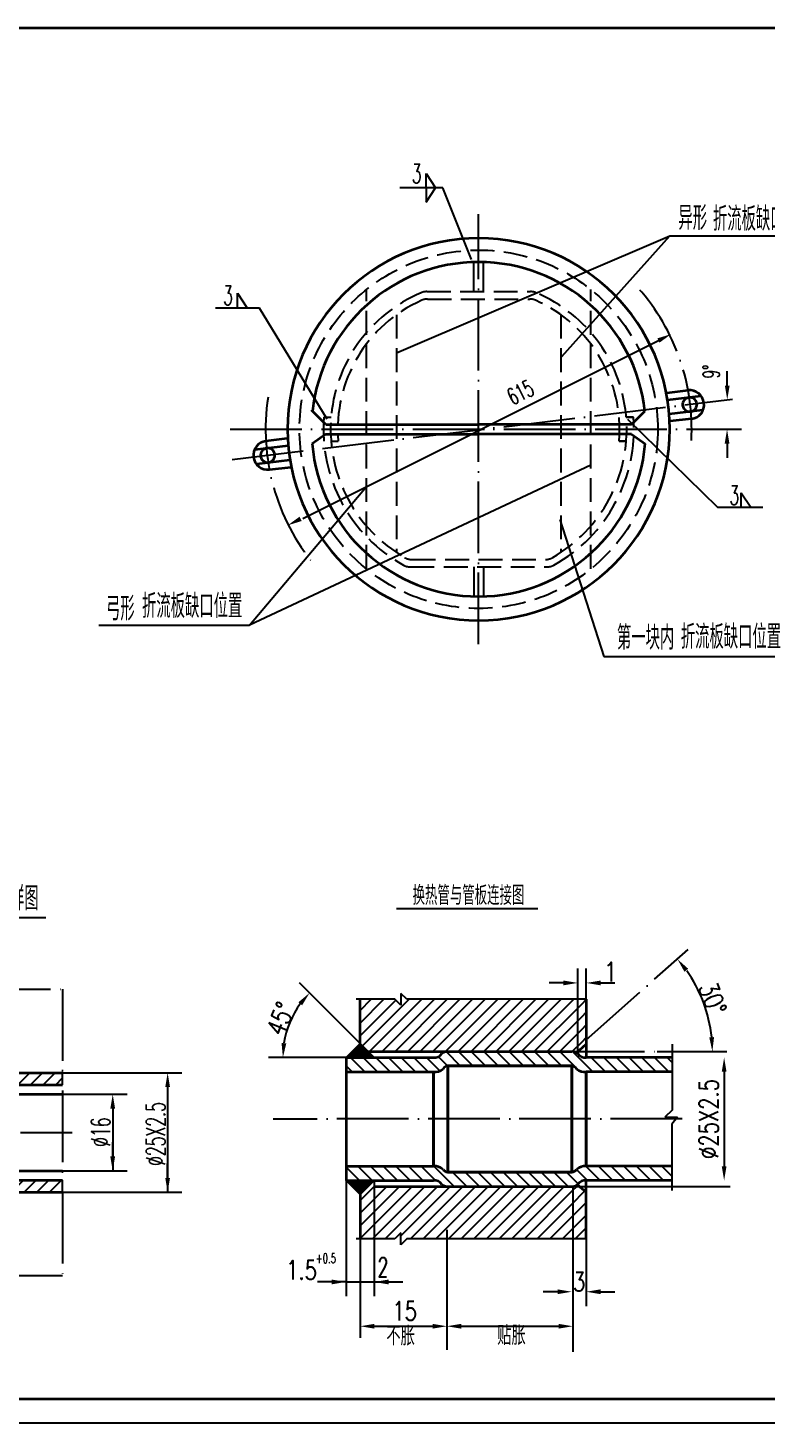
# Model space of a CAD drawing. Extents: x 0 to 841, y 6 to 600.
# Drawn here: x 308.1 to 462.7, y 6 to 298 of the extents above; entities that cross this region are included whole.
import ezdxf

# ---------------------------------------------------------------- set-up
doc = ezdxf.new("R2010")
doc.units = 0
doc.header["$MEASUREMENT"] = 0
for name, pattern in [('SDHS', [21, 15, -2, 0, -2, 0, -2]), ('XS', [7, 5, -2]), ('ZHXS', [19, 15, -2, 0, -2])]:
    doc.linetypes.add(name, pattern=pattern)
doc.layers.get('0').update_dxf_attribs({"linetype": 'CONTINUOUS'})
for name, color, linetype in [('1', 7, 'ZHXS'), ('2', 7, 'SDHS'), ('3', 7, 'XS'), ('FRAME', 1, 'CONTINUOUS')]:
    doc.layers.add(name, color=color, linetype=linetype)
doc.styles.add('HZ', font='txt', dxfattribs={"width": 0.6, "bigfont": 'hztxt'})
doc.styles.add('HZ1', font='TXT1', dxfattribs={"width": 0.65, "bigfont": 'HZTXT'})
doc.styles.add('ROMANC', font='txt', dxfattribs={"width": 0.75, "bigfont": 'hztxt'})

# ---------------------------------------------------------------- blocks, each defined once
blk = doc.blocks.new('*X0')
at = {"color": 0}
for p, q in [((345, 58.62), (346.38, 60)), ((346.53, 57.5), (349.03, 60)), ((349.18, 57.5), (351.68, 60)), ((351.83, 57.5), (354.33, 60)), ((354.48, 57.5), (356.98, 60)), ((357.14, 57.5), (359.64, 60)), ((359.79, 57.5), (362.29, 60)), ((362.44, 57.5), (362.5, 57.56))]:
    blk.add_line(p, q, dxfattribs=at)
blk = doc.blocks.new('*X1')
at = {"color": 0}
for p, q in [((345, 79.83), (347.67, 82.5)), ((345, 82.49), (345.01, 82.5)), ((347.82, 80), (350.32, 82.5)), ((350.47, 80), (352.97, 82.5)), ((353.12, 80), (355.62, 82.5)), ((355.77, 80), (358.27, 82.5)), ((358.42, 80), (360.92, 82.5)), ((361.07, 80), (362.5, 81.43))]:
    blk.add_line(p, q, dxfattribs=at)

msp = doc.modelspace()

# ---------------------------------------------------------------- hatches: boundary and pattern name
h = msp.add_hatch()
h.set_pattern_fill('ANSI37', color=256, scale=1.4, style=0)
h.set_pattern_definition([(45, (202.77253, -307.3653), (-0.12374369, 0.12374369), []), (135, (202.77253, -307.3653), (-0.12374369, -0.12374369), [])])
h.paths.add_polyline_path([(377.68, 85.46), (374.82, 82.6), (380.55, 82.6)])
h = msp.add_hatch()
h.set_pattern_fill('ANSI31', color=256, scale=15, angle=90, style=0)
h.set_pattern_definition([(135, (127.8104, -483.662), (-1.325825, -1.325825), [])])
h.paths.add_polyline_path([(396.03, 83.76), (395.84, 83.76, 0.127852), (394.79, 83.36, -0.34091), (393.03, 82.52), (374.78, 82.52), (374.78, 79.52), (393.03, 79.52, 0.226165), (395.05, 80.16, -0.230026), (396.03, 80.76), (422.03, 80.76, -0.230026), (423, 80.16, 0.226165), (425.03, 79.52), (443.03, 79.52), (443.03, 82.52), (425.03, 82.52, -0.34091), (423.26, 83.36, 0.127852), (422.22, 83.76)])
h.paths.add_polyline_path([(422.03, 55.52), (422.22, 55.52, 0.127852), (423.26, 55.91, -0.34091), (425.03, 56.76), (442.92, 56.76), (442.92, 59.76), (425.03, 59.76, 0.226165), (423, 59.11, -0.230026), (422.03, 58.52), (396.03, 58.52, -0.230026), (395.05, 59.11, 0.226165), (393.03, 59.76), (374.78, 59.76), (374.78, 56.76), (393.03, 56.76, -0.34091), (394.79, 55.91, 0.127852), (395.84, 55.52)])
h = msp.add_hatch()
h.set_pattern_fill('ANSI37', color=256, scale=1.4, style=0)
h.set_pattern_definition([(315, (202.77253, 446.63964), (-0.12374369, -0.12374369), []), (225, (202.77253, 446.63964), (-0.12374369, 0.12374369), [])])
h.paths.add_polyline_path([(377.68, 53.81), (374.82, 56.68), (380.55, 56.68)])

# ---------------------------------------------------------------- linework, layer by layer
for p, q in [((391.5, 267.5), (393.5, 264.5)), ((391.5, 264.5), (391.5, 267.5)), ((395, 264.5), (386, 264.5)), ((391.5, 264.5), (391.5, 261.5)), ((391.5, 261.5), (393.5, 264.5)), ((401, 249.5), (395, 264.5)), ((385.31, 230), (442.5, 254.5)), ((419.9, 229.24), (442.5, 254.5)), ((442.5, 254.5), (468.5, 254.5)), ((352, 242.5), (354, 239.5)), ((352, 239.5), (352, 242.5)), ((356.62, 239.32), (347.44, 239.32)), ((370.77, 216.09), (356.62, 239.32)), ((365.71, 195.34), (440.12, 232.57)), ((454.54, 223.15), (454.54, 226.15)), ((433.64, 216.11), (452.49, 197.68)), ((454.5, 214), (457.5, 214)), ((454.5, 211), (454.5, 208)), ((426, 206.5), (354.5, 173)), ((354.5, 173), (379, 202)), ((457.49, 200.68), (459.49, 197.68)), ((457.49, 197.68), (457.49, 200.68)), ((452.49, 197.68), (461.99, 197.68)), ((419.5, 195.09), (428.69, 166.42)), ((322.98, 173), (348.98, 173)), ((348.98, 173), (354.5, 173)), ((428.69, 166.42), (467.28, 166.42)), ((274.89, 111.81), (311.89, 111.81)), ((423.26, 83.36), (423.26, 101.12)), ((425.03, 82.52), (425.03, 101.12)), ((377.68, 85.46), (364.99, 98.16)), ((420.26, 98.12), (417.26, 98.12)), ((428.03, 98.12), (431.03, 98.12)), ((384.96, 94.69), (376.89, 94.69)), ((377.68, 89.71), (382.66, 94.69)), ((377.68, 92.36), (380.01, 94.69)), ((377.68, 87.06), (385.14, 94.52)), ((378.21, 84.93), (387.97, 94.69)), ((379.68, 83.76), (390.62, 94.69)), ((382.33, 83.76), (393.27, 94.69)), ((386.2, 93.45), (384.96, 94.69)), ((384.99, 83.76), (395.92, 94.69)), ((386.2, 95.93), (386.2, 93.45)), ((387.45, 94.69), (386.2, 95.93)), ((386.2, 95.58), (386.38, 95.76)), ((425.03, 94.69), (387.45, 94.69)), ((387.64, 83.76), (398.57, 94.69)), ((390.29, 83.76), (401.22, 94.69)), ((392.94, 83.76), (403.88, 94.69)), ((395.59, 83.76), (406.53, 94.69)), ((398.24, 83.76), (409.18, 94.69)), ((400.9, 83.76), (411.83, 94.69)), ((403.55, 83.76), (414.48, 94.69)), ((406.2, 83.76), (417.13, 94.69)), ((408.85, 83.76), (419.79, 94.69)), ((411.5, 83.76), (422.44, 94.69)), ((414.15, 83.76), (424.18, 93.78)), ((424.18, 93.78), (425.03, 94.63)), ((416.81, 83.76), (424.18, 91.13)), ((424.18, 91.13), (425.03, 91.98)), ((419.46, 83.76), (424.18, 88.48)), ((424.18, 88.48), (425.03, 89.33)), ((377.68, 85.46), (374.74, 82.52)), ((377.68, 85.46), (380.63, 82.52)), ((422.11, 83.76), (424.18, 85.82)), ((424.18, 85.82), (425.03, 86.67)), ((443.03, 85.3), (443.03, 71.46)), ((374.78, 82.52), (358.51, 82.52)), ((315.39, 76.81), (315.39, 79.31)), ((315.39, 79.31), (340.39, 79.31)), ((453.89, 79.52), (453.89, 59.76)), ((337.39, 76.31), (337.39, 54.31)), ((315.39, 74.81), (328.89, 74.81)), ((325.89, 71.81), (325.89, 58.81)), ((443.03, 71.46), (441.47, 70.01)), ((441.47, 70.01), (444.16, 70.01)), ((444.16, 70.01), (442.92, 68.56)), ((442.92, 68.56), (442.92, 54.71)), ((325.89, 61.81), (325.89, 64.81)), ((315.39, 58.81), (328.89, 58.81)), ((337.39, 57.31), (337.39, 60.31)), ((315.39, 54.31), (315.39, 56.81)), ((374.74, 56.76), (374.74, 32.54)), ((377.68, 53.81), (374.74, 56.76)), ((377.68, 53.81), (380.63, 56.76)), ((377.68, 52.59), (380.63, 55.53)), ((380.63, 56.76), (380.63, 32.54)), ((380.63, 44.93), (391.22, 55.52)), ((380.63, 47.58), (388.57, 55.52)), ((380.63, 52.88), (383.26, 55.52)), ((380.63, 50.23), (385.91, 55.52)), ((382.94, 44.58), (393.87, 55.52)), ((386.2, 45.2), (396.52, 55.52)), ((388.24, 44.58), (399.17, 55.52)), ((390.89, 44.58), (401.82, 55.52)), ((393.54, 44.58), (404.48, 55.52)), ((396.19, 44.58), (407.13, 55.52)), ((398.84, 44.58), (409.78, 55.52)), ((401.5, 44.58), (412.43, 55.52)), ((404.15, 44.58), (415.08, 55.52)), ((406.8, 44.58), (417.73, 55.52)), ((409.45, 44.58), (420.39, 55.52)), ((422.03, 54.51), (423.28, 55.76)), ((422.22, 55.52), (455.17, 55.52)), ((425.03, 56.76), (425.03, 30.49)), ((315.39, 54.31), (340.39, 54.31)), ((377.68, 53.73), (377.68, 32.54)), ((377.68, 53.73), (377.68, 32.54)), ((377.68, 49.94), (380.63, 52.88)), ((412.1, 44.58), (422.03, 54.51)), ((422.03, 51.85), (424.75, 54.58)), ((422.22, 55.3), (422.22, 20.94)), ((377.68, 47.29), (380.63, 50.23)), ((414.75, 44.58), (422.03, 51.85)), ((422.03, 49.2), (425.03, 52.2)), ((377.68, 44.64), (380.63, 47.58)), ((417.41, 44.58), (422.03, 49.2)), ((422.03, 46.55), (425.03, 49.55)), ((422.71, 44.58), (425.03, 46.9)), ((384.96, 44.58), (376.89, 44.58)), ((377.68, 44.64), (377.68, 23.87)), ((380.28, 44.58), (380.63, 44.93)), ((386.2, 45.82), (384.96, 44.58)), ((386.2, 43.34), (386.2, 45.82)), ((387.45, 44.58), (386.2, 43.34)), ((425.03, 44.58), (387.45, 44.58)), ((395.84, 46.43), (395.84, 23.04)), ((395.84, 46.43), (395.84, 21.36)), ((420.06, 44.58), (422.03, 46.55)), ((371.74, 35.54), (368.74, 35.54)), ((374.68, 35.54), (371.68, 35.54)), ((374.74, 35.54), (377.68, 35.54)), ((377.68, 35.54), (380.63, 35.54)), ((380.68, 35.54), (383.68, 35.54)), ((383.63, 35.54), (386.63, 35.54)), ((419.03, 33.49), (416.03, 33.49)), ((428.03, 33.49), (431.03, 33.49)), ((380.68, 26.27), (392.84, 26.27)), ((398.84, 26.27), (419.22, 26.27)), ((841, 6), (0, 6))]:
    msp.add_line(p, q)
at = {"const_width": 0.15}
msp.add_lwpolyline([(377.59, 35.57, 1), (377.74, 35.57, 1)], format="xyb", close=True, dxfattribs=at)
msp.add_arc((380.63, 82.52), 19.12, 143.9995, 171.0005)
for points in [[(440.35, 232.12), (439.9, 233.02), (442.81, 233.91)], [(455.04, 223.15), (454.04, 223.15), (454.54, 220.15)], [(455, 211), (454, 211), (454.5, 214)], [(365.44, 194.79), (364.99, 195.69), (362.53, 193.9)], [(420.26, 98.62), (420.26, 97.62), (423.26, 98.12)], [(428.03, 98.62), (428.03, 97.62), (425.03, 98.12)], [(364.78, 94.08), (365.54, 93.43), (367.11, 96.04)], [(362.24, 85.47), (361.24, 85.55), (361.51, 82.52)], [(337.89, 76.31), (336.89, 76.31), (337.39, 79.31)], [(326.39, 71.81), (325.39, 71.81), (325.89, 74.81)], [(326.39, 61.81), (325.39, 61.81), (325.89, 58.81)], [(337.89, 57.31), (336.89, 57.31), (337.39, 54.31)], [(371.74, 36.04), (371.74, 35.04), (374.74, 35.54)], [(383.63, 36.04), (383.63, 35.04), (380.63, 35.54)], [(419.03, 33.99), (419.03, 32.99), (422.03, 33.49)], [(428.03, 33.99), (428.03, 32.99), (425.03, 33.49)], [(380.68, 26.77), (380.68, 25.77), (377.68, 26.27)], [(392.84, 26.77), (392.84, 25.77), (395.84, 26.27)], [(398.84, 26.77), (398.84, 25.77), (395.84, 26.27)], [(419.22, 26.77), (419.22, 25.77), (422.22, 26.27)]]:
    msp.add_solid(points)
at = {"color": 7}
for points in [[(453.39, 79.52), (454.39, 79.52), (453.89, 82.52)], [(453.39, 59.76), (454.39, 59.76), (453.89, 56.76)]]:
    msp.add_solid(points, dxfattribs=at)
at = {"layer": '1'}
for p, q in [((402.5, 169), (402.5, 259)), ((401.5, 242.81), (401.5, 248.99)), ((403.5, 242.81), (403.5, 248.99)), ((350.88, 207.68), (455.62, 220.28)), ((370.1, 216.5), (371.6, 216.5)), ((433.4, 216.5), (434.9, 216.5)), ((434.9, 216.5), (433.4, 216.5)), ((350.5, 214), (456, 214)), ((371.6, 211.5), (373.11, 211.5)), ((431.89, 211.5), (433.4, 211.5)), ((433.4, 211.5), (431.89, 211.5)), ((401.5, 185.19), (401.5, 179.01)), ((403.5, 185.19), (403.5, 179.01)), ((425.03, 86.24), (446.34, 105.11)), ((422.22, 83.76), (439.89, 83.76)), ((439.89, 83.76), (454.43, 83.76)), ((445.11, 69.68), (359.5, 69.64)), ((268.39, 66.81), (317.39, 66.81))]:
    msp.add_line(p, q, dxfattribs=at)
for centre, radius, start, end in [((402.5, 214), 44.6, 356.9661, 41.4018), ((402.5, 214), 44.6, 171.3625, 219.7181), ((422.22, 83.76), 29.22, 5.8856, 35.6194)]:
    msp.add_arc(centre, radius, start, end, dxfattribs=at)
for points in [[(445.58, 100.46), (446.36, 101.09), (444.1, 103.12)], [(451.78, 86.78), (450.78, 86.73), (451.43, 83.76)]]:
    msp.add_solid(points, dxfattribs=at)
at = {"layer": '2'}
for p, q in [((297.89, 96.81), (315.39, 96.81)), ((315.39, 96.81), (315.39, 36.81)), ((315.39, 36.81), (297.89, 36.81))]:
    msp.add_line(p, q, dxfattribs=at)
at = {"layer": '3'}
for p, q in [((379, 184.78), (379, 243.22)), ((391.65, 242.81), (413.35, 242.81)), ((426, 184.78), (426, 243.22)), ((391.8, 241.25), (413.2, 241.25)), ((385.31, 237.98), (385.31, 188.2)), ((419.69, 237.98), (419.69, 188.2)), ((388.22, 185.19), (416.78, 185.19)), ((388.49, 186.75), (416.51, 186.75))]:
    msp.add_line(p, q, dxfattribs=at)
msp.add_circle((402.5, 214), 37.5, dxfattribs=at)
for centre, radius, start, end in [((402.5, 214), 31, 112.7971, 239.9881), ((391.65, 239.81), 3, 90, 112.7971), ((413.35, 239.81), 3, 67.2029, 90), ((402.5, 214), 31, 300.0119, 67.2029), ((402.5, 214), 29.5, 113.8033, 184.8614), ((391.8, 238.25), 3, 90, 113.8033), ((413.2, 238.25), 3, 66.1967, 90), ((402.5, 214), 29.5, 355.1386, 66.1967), ((402.5, 214), 32.5, 175.5883, 241.0458), ((402.5, 214), 32.5, 298.9542, 4.4117), ((388.49, 189.75), 3, 239.9881, 270), ((416.51, 189.75), 3, 270, 300.0119), ((388.22, 188.19), 3, 241.0458, 270), ((416.78, 188.19), 3, 270, 298.9542)]:
    msp.add_arc(centre, radius, start, end, dxfattribs=at)
at = {"layer": 'FRAME', "lineweight": 35}
for p, q in [((25, 298), (445, 298)), ((445, 298), (836, 298)), ((441.87, 221.61), (446.33, 222.15)), ((448.99, 220.96), (442.04, 220.12)), ((370.5, 215), (367.5, 218)), ((434.5, 215), (437.29, 217.79)), ((449.35, 217.98), (442.4, 217.15)), ((447.05, 216.19), (442.58, 215.66)), ((370.5, 215), (402.5, 215)), ((434.5, 215), (402.5, 215)), ((355.67, 209.73), (362.62, 210.57)), ((362.44, 212.06), (357.97, 211.52)), ((370.5, 213), (367.63, 210.95)), ((370.5, 213), (402.5, 213)), ((434.5, 213), (402.5, 213)), ((434.5, 213), (437.37, 210.95)), ((356.03, 206.75), (362.98, 207.59)), ((358.69, 205.56), (363.16, 206.1)), ((377.68, 85.46), (377.68, 94.69)), ((425.03, 94.69), (425.03, 82.52)), ((422.99, 83.52), (425.03, 85.33)), ((374.78, 82.52), (393.03, 82.52)), ((374.78, 82.52), (374.78, 56.76)), ((375.03, 82.52), (393.03, 82.52)), ((379.39, 83.76), (422.03, 83.76)), ((443.03, 82.52), (425.03, 82.52)), ((297.89, 79.31), (315.39, 79.31)), ((374.78, 79.52), (393.03, 79.52)), ((393.03, 79.52), (393.03, 59.76)), ((393.03, 59.76), (393.03, 79.52)), ((396.03, 80.76), (396.03, 58.52)), ((396.03, 58.52), (396.03, 80.76)), ((396.03, 80.76), (422.03, 80.76)), ((422.03, 80.76), (396.03, 80.76)), ((422.03, 80.76), (422.03, 58.52)), ((422.03, 58.52), (422.03, 80.76)), ((425.03, 59.76), (425.03, 79.52)), ((425.03, 79.52), (425.03, 59.76)), ((443.03, 79.52), (425.03, 79.52)), ((297.89, 76.81), (315.39, 76.81)), ((282.89, 74.81), (315.39, 74.81)), ((282.89, 58.81), (315.39, 58.81)), ((374.78, 59.76), (393.03, 59.76)), ((422.03, 58.52), (396.03, 58.52)), ((396.03, 58.52), (422.03, 58.52)), ((443.03, 59.76), (425.03, 59.76)), ((297.89, 56.81), (315.39, 56.81)), ((374.78, 56.76), (393.03, 56.76)), ((374.78, 56.76), (393.03, 56.76)), ((375.03, 56.76), (393.03, 56.76)), ((380.63, 55.52), (422.03, 55.52)), ((423.17, 55.85), (425.03, 54.36)), ((443.03, 56.76), (425.03, 56.76)), ((425.03, 44.58), (425.03, 56.76)), ((297.89, 54.31), (315.39, 54.31)), ((377.68, 53.81), (377.68, 44.58)), ((836, 11), (25, 11))]:
    msp.add_line(p, q, dxfattribs=at)
at = {"layer": 'FRAME'}
for p, q in [((385.29, 113.7), (414.91, 113.7)), ((395.84, 83.76), (422.03, 83.76)), ((422.22, 83.76), (396.03, 83.76)), ((422.22, 83.76), (396.03, 83.76)), ((395.84, 55.52), (422.03, 55.52)), ((395.84, 55.52), (422.03, 55.52)), ((422.22, 55.52), (396.03, 55.52)), ((422.22, 55.52), (396.03, 55.52)), ((422.22, 55.52), (396.03, 55.52))]:
    msp.add_line(p, q, dxfattribs=at)
at = {"layer": 'FRAME', "lineweight": 35}
for centre, radius, start, end in [((402.5, 214), 40, 0, 180), ((402.5, 214), 35, 90, 173.7773), ((402.5, 214), 35, 6.2227, 90), ((446.69, 219.17), 3, 276.861, 96.861), ((446.69, 219.17), 1.5, 6.861, 186.861), ((446.69, 219.17), 1.5, 186.861, 6.861), ((402.5, 214), 40, 180, 0), ((358.33, 208.54), 3, 96.861, 276.861), ((402.5, 214), 35, 184.9958, 270), ((402.5, 214), 35, 270, 355.0042), ((358.33, 208.54), 1.5, 6.861, 186.861), ((358.33, 208.54), 1.5, 186.861, 6.861), ((393.36, 84.08), 1.6, 257.8871, 333.1862), ((393.36, 84.08), 1.6, 257.8871, 333.1862), ((396.08, 81.55), 2.22, 96.2437, 125.3872), ((396.08, 81.55), 2.22, 96.2437, 125.3872), ((421.97, 81.55), 2.22, 54.6128, 83.7563), ((424.69, 84.08), 1.6, 206.8138, 282.1129), ((393.36, 81.96), 2.47, 262.1608, 313.1363), ((396.15, 79.45), 1.31, 95.5053, 147.6498), ((421.9, 79.45), 1.31, 32.3502, 84.4947), ((424.69, 81.96), 2.47, 216.3545, 217.0435), ((424.69, 81.96), 2.47, 226.8637, 277.8392), ((393.36, 57.31), 2.47, 46.8637, 97.8392), ((396.15, 59.82), 1.31, 212.3502, 264.4947), ((393.36, 57.31), 2.47, 36.3545, 37.0435), ((421.9, 59.82), 1.31, 275.5053, 327.6498), ((424.69, 57.31), 2.47, 82.1608, 133.1363), ((393.36, 55.19), 1.6, 26.8138, 102.1129), ((393.36, 55.19), 1.6, 26.8138, 102.1129), ((393.36, 55.19), 1.6, 26.8138, 102.1129), ((396.08, 57.73), 2.22, 234.6128, 263.7563), ((396.08, 57.73), 2.22, 234.6128, 263.7563), ((396.08, 57.73), 2.22, 234.6128, 263.7563), ((421.97, 57.73), 2.22, 276.2437, 305.3872), ((424.69, 55.19), 1.6, 77.8871, 153.1862)]:
    msp.add_arc(centre, radius, start, end, dxfattribs=at)
at = {"layer": 'FRAME'}
for centre, radius, start, end in [((421.97, 81.55), 2.22, 54.6128, 83.7563), ((424.69, 84.08), 1.6, 206.8138, 282.1129), ((393.36, 81.96), 2.47, 322.9565, 323.6455), ((424.69, 57.31), 2.47, 142.9565, 143.6455), ((421.97, 57.73), 2.22, 276.2437, 305.3872), ((421.97, 57.73), 2.22, 276.2437, 305.3872), ((424.69, 55.19), 1.6, 77.8871, 153.1862), ((424.69, 55.19), 1.6, 77.8871, 153.1862)]:
    msp.add_arc(centre, radius, start, end, dxfattribs=at)

# ---------------------------------------------------------------- block references
for name in ['*X1', '*X0']:
    msp.add_blockref(name, (-47.11, -3.19))

# ---------------------------------------------------------------- texts
for s, height, style, width, p in [('3', 4, 'HZ', 0.6, (388.5, 265.5)), ('异形', 5, 'HZ', 0.6, (444.31, 255.73)), ('折流板缺口位置', 5, 'HZ', 0.6, (451.54, 255.53)), ('3', 4, 'HZ', 0.6, (349, 240)), ('3', 4, 'HZ', 0.6, (454.99, 198.18)), ('弓形', 5, 'HZ', 0.6, (324.48, 173.97)), ('折流板缺口位置', 5, 'HZ', 0.6, (332.02, 174.5)), ('第一块内', 5, 'HZ', 0.6, (431.45, 167.89)), ('折流板缺口位置', 5, 'HZ', 0.6, (444.81, 168.06)), ('拉杆与固定管板连接详图', 5, 'HZ', 0.6, (277.39, 113.31)), ('换热管与管板连接图', 4, 'HZ1', 0.65, (388.67, 114.45)), ('+0.5', 2, 'HZ1', 0.65, (368.4, 39.5)), ('2', 4, 'HZ1', 0.65, (381.34, 36.63))]:
    msp.add_text(s, height=height, dxfattribs=dict(style=style, width=width)).set_placement(p)
at = {"style": 'HZ', "width": 0.6}
for s, height, rotation, p in [('9%%d', 3.5, 90, (452.95, 224.63)), ('615', 3.5, 26.5799, (409.63, 218.95)), ('%%c25X2.5', 4, 90, (336.89, 59.81)), ('%%C16', 4, 90, (325.39, 63.81))]:
    msp.add_text(s, height=height, rotation=rotation, dxfattribs=at).set_placement(p)
at = {"char_height": 4, "attachment_point": 5, "style": 'ROMANC'}
for s, insert in [('\\A1;1', (430.09, 100.45)), ('\\A1;1.5', (365.43, 38.02)), ('\\A1;3', (423.53, 35.58)), ('\\A1;15', (387.01, 29.47)), ('\\A1;不胀', (386.16, 24.23)), ('\\A1;贴胀', (409.38, 24.34))]:
    msp.add_mtext(s, dxfattribs=dict(at, insert=insert))
for s, insert, rotation in [('45%%D', (361.03, 90.63), 67.5), ('%%c25X2.5', (450.67, 69.64), 90)]:
    msp.add_mtext(s, dxfattribs=dict(at, insert=insert, rotation=rotation))
at = {"layer": '1', "insert": (451.49, 94.85), "char_height": 4, "attachment_point": 5, "rotation": 290.7525, "style": 'ROMANC'}
msp.add_mtext('30%%D', dxfattribs=at)

doc.saveas('drawing.dxf')
